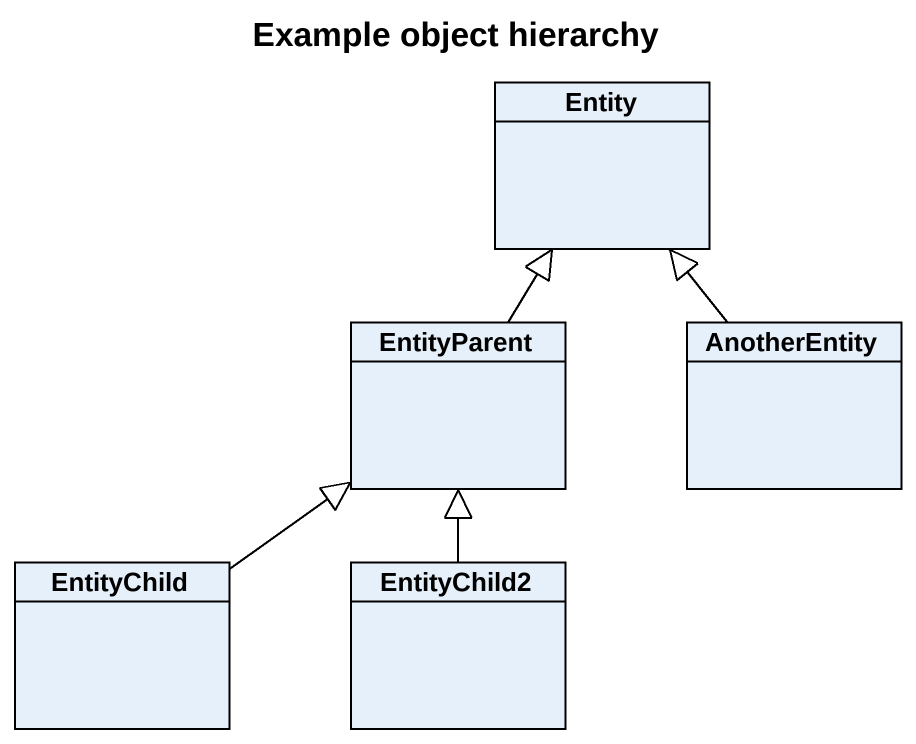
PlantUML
@startuml
title Example object hierarchy
hide circle
hide empty members
class "Entity" as Entity_
class EntityParent
class AnotherEntity
class EntityChild
class EntityChild2
EntityParent -up-|> Entity_
AnotherEntity -up-|> Entity_
EntityChild -up-|> EntityParent
EntityChild2 -up-|> EntityParent
@enduml
